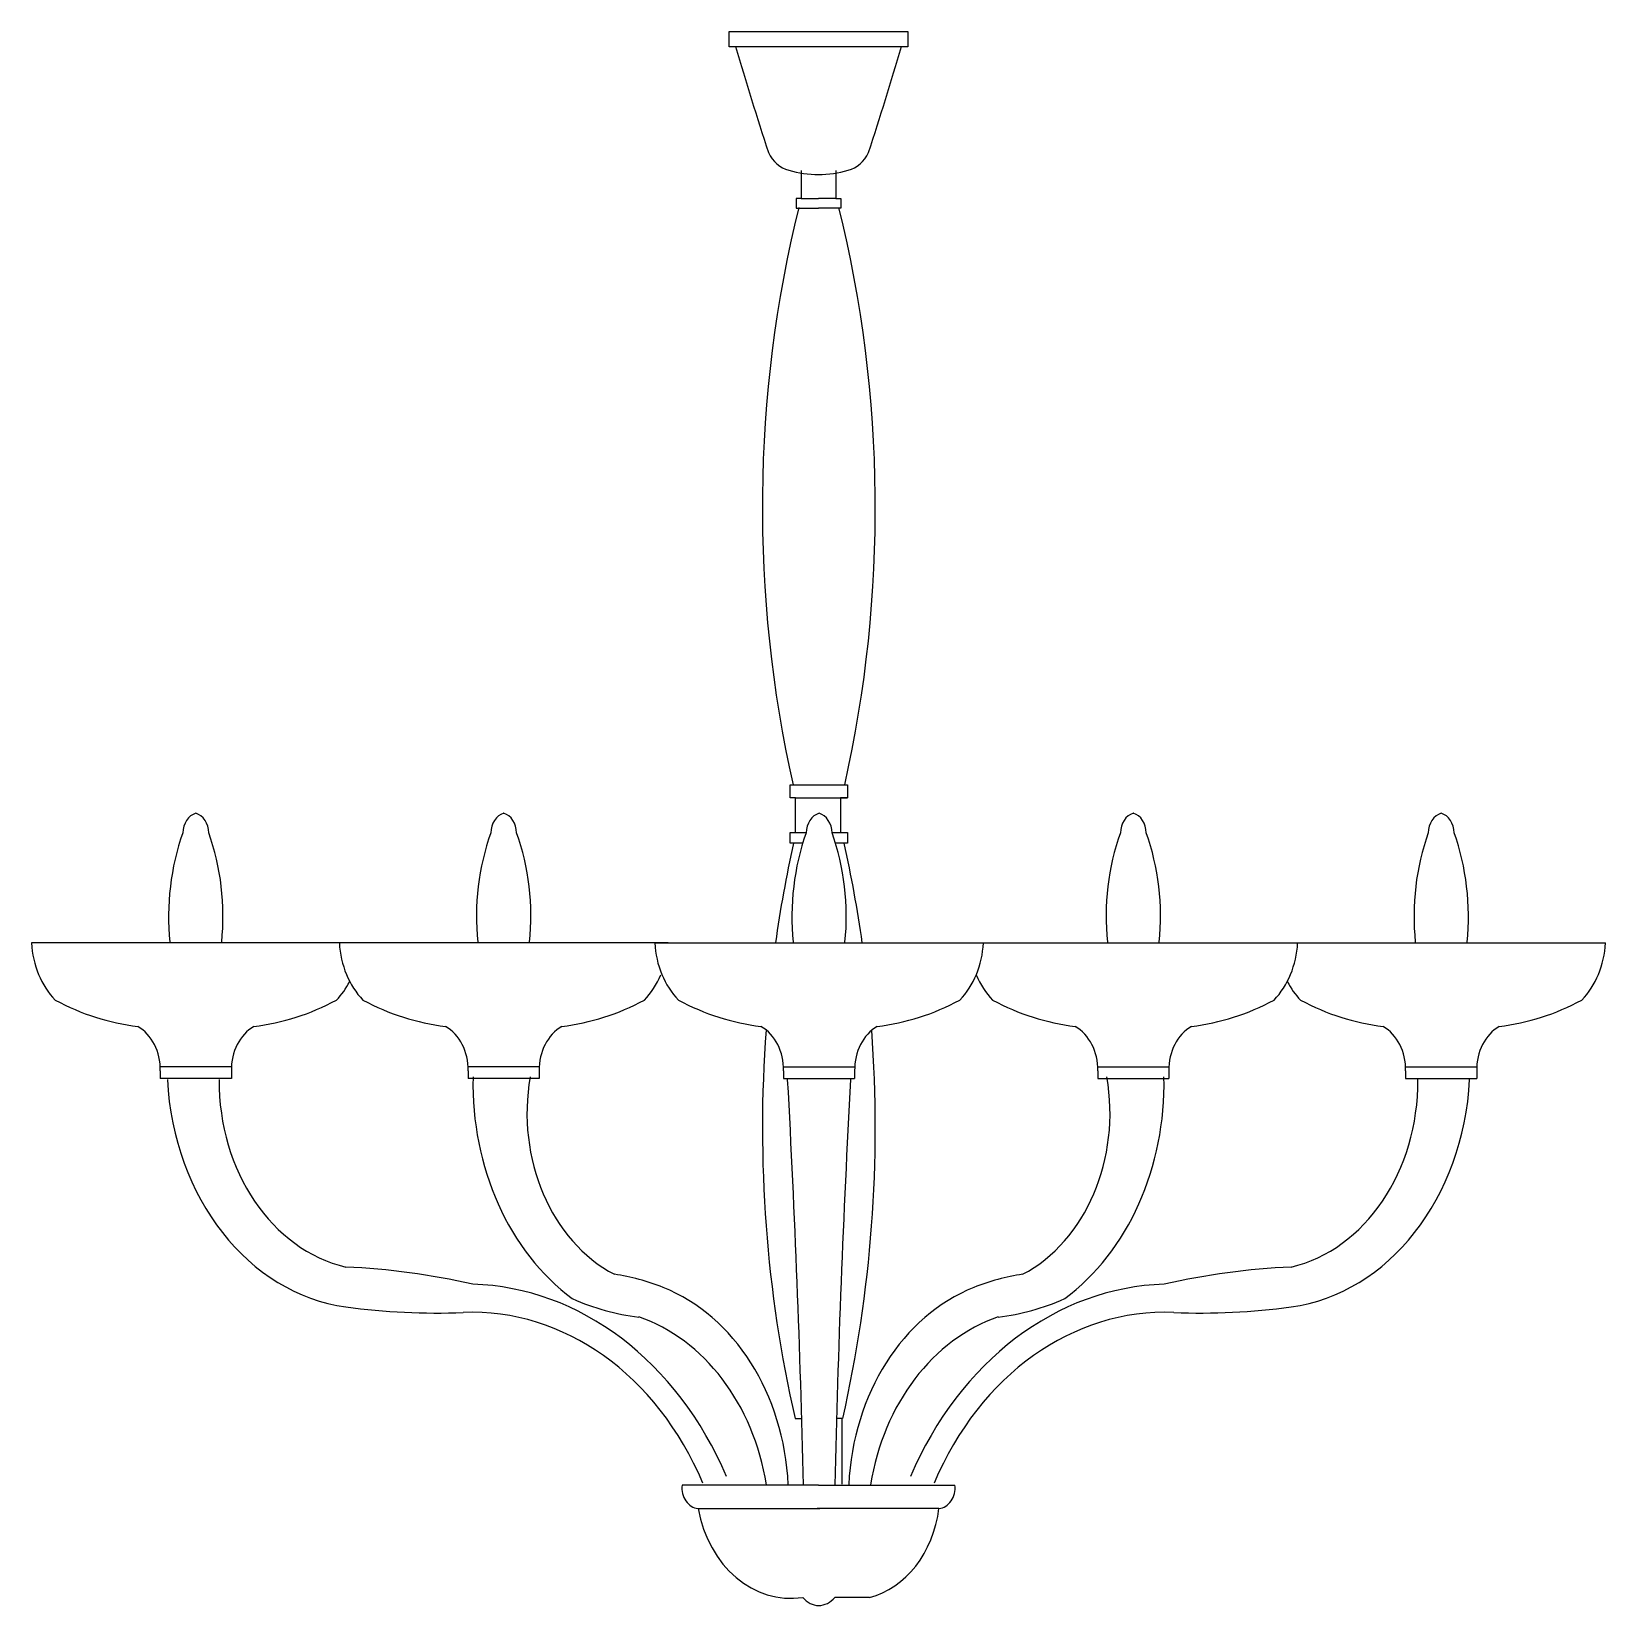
# Model space of a CAD drawing. Header units: millimetres. Extents: x 0 to 400, y 0 to 400.
import ezdxf

# ---------------------------------------------------------------- set-up
doc = ezdxf.new("R2010")
doc.units = ezdxf.units.MM
doc.layers.add('Furniture_家具立面', color=255, linetype='Continuous')

msp = doc.modelspace()

# ---------------------------------------------------------------- linework, layer by layer
at = {"layer": 'Furniture_家具立面'}
for p, q in [((177.3, 400, 0), (222.7, 400, 0)), ((177.3, 396.13, 0), (177.3, 400, 0)), ((222.7, 400, 0), (222.7, 396.13, 0)), ((222.7, 396.13, 0), (177.3, 396.13, 0)), ((195.63, 364.64, 0), (195.63, 357.52, 0)), ((204.37, 364.64, 0), (204.37, 357.52, 0)), ((195.63, 357.52, 0), (194.32, 357.52, 0)), ((194.32, 357.52, 0), (194.32, 355.14, 0)), ((195.63, 357.52, 0), (200, 357.52, 0)), ((204.37, 357.52, 0), (200, 357.52, 0)), ((204.37, 357.52, 0), (205.68, 357.52, 0)), ((205.68, 357.52, 0), (205.68, 355.14, 0)), ((194.32, 355.14, 0), (200, 355.14, 0)), ((205.68, 355.14, 0), (200, 355.14, 0)), ((192.82, 205.28, 0), (192.82, 208.59, 0)), ((192.82, 208.59, 0), (196, 208.59, 0)), ((193.27, 208.59, 0), (207.36, 208.59, 0)), ((207.36, 208.59, 0), (207.36, 205.28, 0)), ((194.18, 205.28, 0), (192.82, 205.28, 0)), ((194.18, 205.28, 0), (207.36, 205.28, 0)), ((194.18, 196.48, 0), (194.18, 205.28, 0)), ((207.36, 205.28, 0), (205.55, 205.28, 0)), ((205.55, 205.28, 0), (205.55, 196.48, 0)), ((192.82, 193.73, 0), (192.82, 196.48, 0)), ((192.82, 196.48, 0), (194.18, 196.48, 0)), ((194.18, 196.48, 0), (196.87, 196.48, 0)), ((203.44, 196.48, 0), (205.55, 196.48, 0)), ((205.55, 196.48, 0), (207.36, 196.48, 0)), ((207.36, 196.48, 0), (207.36, 193.73, 0)), ((196, 193.73, 0), (192.82, 193.73, 0)), ((207.36, 193.73, 0), (204.31, 193.73, 0)), ((83.52, 168.37, 0), (0, 168.37, 0)), ((161.76, 168.37, 0), (78.23, 168.37, 0)), ((158.39, 168.37, 0), (241.91, 168.37, 0)), ((238.24, 168.37, 0), (321.77, 168.37, 0)), ((316.48, 168.37, 0), (400, 168.37, 0)), ((50.79, 136.91, 0), (32.73, 136.91, 0)), ((129.03, 136.91, 0), (110.96, 136.91, 0)), ((191.12, 136.91, 0), (209.19, 136.91, 0)), ((270.97, 136.91, 0), (289.04, 136.91, 0)), ((349.21, 136.91, 0), (367.27, 136.91, 0)), ((32.73, 135.91, 0), (32.73, 133.92, 0)), ((50.79, 133.92, 0), (32.73, 133.92, 0)), ((50.79, 135.91, 0), (50.79, 133.92, 0)), ((110.96, 135.91, 0), (110.96, 133.92, 0)), ((129.03, 133.92, 0), (110.96, 133.92, 0)), ((129.03, 135.91, 0), (129.03, 133.92, 0)), ((191.12, 135.91, 0), (191.12, 133.92, 0)), ((191.12, 133.92, 0), (209.19, 133.92, 0)), ((209.19, 135.91, 0), (209.19, 133.92, 0)), ((270.97, 135.91, 0), (270.97, 133.92, 0)), ((270.97, 133.92, 0), (289.04, 133.92, 0)), ((289.04, 135.91, 0), (289.04, 133.92, 0)), ((349.21, 135.91, 0), (349.21, 133.92, 0)), ((349.21, 133.92, 0), (367.27, 133.92, 0)), ((367.27, 135.91, 0), (367.27, 133.92, 0)), ((194.03, 47.52, 0), (195.73, 47.52, 0)), ((205.97, 47.52, 0), (204.58, 47.52, 0)), ((205.97, 47.52, 0), (205.97, 30.82, 0)), ((200, 30.61, 0), (165.32, 30.61, 0)), ((200, 30.61, 0), (234.68, 30.61, 0)), ((169.38, 24.68, 0), (200.33, 24.68, 0)), ((230.62, 24.68, 0), (199.67, 24.68, 0)), ((212.94, 2.07, 0), (204.12, 2.07, 0))]:
    msp.add_line(p, q, dxfattribs=at)
for centre, major_axis, start_param, end_param in [((819.48, 671.32, 0), (0, 823.42), 1.911441, 1.94637), ((-419.48, 671.32, 0), (0, 823.42), 4.336815, 4.371745), ((193.99, 373.99, 0), (0, 9.42), 2.093755, 2.942433), ((206.01, 373.99, 0), (0, 9.42), 3.340752, 4.18943), ((200, 402.54, 0), (0, 38.88), 2.904124, 3.379061), ((405.68, 278.85, 0), (0, 266.49), 1.279952, 1.837609), ((-5.5, 278.85, 0), (0, 266.49), 4.445577, 5.003234), ((42.75, 196.29, 0), (0, 5.18), 0.234294, 1.556739), ((40.77, 196.29, 0), (0, 5.18), -1.556739, -0.234294), ((120.99, 196.29, 0), (0, 5.18), 0.234294, 1.556739), ((119, 196.29, 0), (0, 5.18), -1.556739, -0.234294), ((201.15, 196.29, 0), (0, 5.18), 0.234294, 1.556739), ((199.16, 196.29, 0), (0, 5.18), -1.556739, -0.234294), ((281, 196.29, 0), (0, 5.18), 0.234294, 1.556739), ((279.01, 196.29, 0), (0, 5.18), -1.556739, -0.234294), ((359.23, 196.29, 0), (0, 5.18), 0.234294, 1.556739), ((357.25, 196.29, 0), (0, 5.18), -1.556739, -0.234294), ((79.07, 175.13, 0), (0, 53.58), 1.163322, 1.694167), ((4.45, 175.13, 0), (0, 53.58), 4.589018, 5.119864), ((157.31, 175.13, 0), (0, 53.58), 1.163322, 1.694167), ((82.68, 175.13, 0), (0, 53.58), 4.589018, 5.119864), ((237.47, 175.13, 0), (0, 53.58), 1.163322, 1.694167), ((162.84, 175.13, 0), (0, 53.58), 4.589018, 5.119864), ((317.32, 175.13, 0), (0, 53.58), 1.163322, 1.694167), ((242.69, 175.13, 0), (0, 53.58), 4.589018, 5.119864), ((395.55, 175.13, 0), (0, 53.58), 1.163322, 1.694167), ((320.93, 175.13, 0), (0, 53.58), 4.589018, 5.119864), ((414.75, 121.44, 0), (0, 277.46), 1.307201, 1.400811), ((-14.57, 121.44, 0), (0, 277.46), -1.400811, -1.307201), ((17.22, 169.74, 0), (0, 20.9), 1.636094, 2.433678), ((95.45, 169.74, 0), (0, 20.9), 1.636094, 2.433678), ((175.61, 169.74, 0), (0, 20.9), 1.636094, 2.433678), ((224.7, 169.74, 0), (0, 20.9), 3.849507, 4.647091), ((304.55, 169.74, 0), (0, 20.9), 3.849507, 4.647091), ((382.78, 169.74, 0), (0, 20.9), 3.849507, 4.647091), ((144.54, 169.74, 0), (0, 20.9), 3.849507, 4.242333), ((255.46, 169.74, 0), (0, 20.9), 2.040853, 2.433678), ((66.3, 169.74, 0), (0, 20.9), 3.849507, 4.147603), ((333.7, 169.74, 0), (0, 20.9), 2.135582, 2.433678), ((33.97, 230.61, 0), (0, 83.9), 2.725814, 3.040662), ((49.55, 230.61, 0), (0, 83.9), 3.242523, 3.557371), ((112.2, 230.61, 0), (0, 83.9), 2.725814, 3.040662), ((127.79, 230.61, 0), (0, 83.9), 3.242523, 3.557371), ((192.36, 230.61, 0), (0, 83.9), 2.725814, 3.040662), ((207.95, 230.61, 0), (0, 83.9), 3.242523, 3.557371), ((272.21, 230.61, 0), (0, 83.9), 2.725814, 3.040662), ((287.8, 230.61, 0), (0, 83.9), 3.242523, 3.557371), ((350.45, 230.61, 0), (0, 83.9), 2.725814, 3.040662), ((366.03, 230.61, 0), (0, 83.9), 3.242523, 3.557371), ((22.83, 136.24, 0), (0, 12), 4.684688, 5.849432), ((60.69, 136.24, 0), (0, 12), 0.433754, 1.598497), ((101.06, 136.24, 0), (0, 12), 4.684688, 5.849432), ((138.93, 136.24, 0), (0, 12), 0.433754, 1.598497), ((414.75, 121.44, 0), (0, 277.46), 1.481191, 1.840465), ((181.22, 136.24, 0), (0, 12), 4.684688, 5.849432), ((-14.57, 121.44, 0), (0, 277.46), 4.442721, 4.801641), ((219.09, 136.24, 0), (0, 12), 0.433754, 1.598497), ((261.07, 136.24, 0), (0, 12), 4.684688, 5.849432), ((298.94, 136.24, 0), (0, 12), 0.433754, 1.598497), ((339.31, 136.24, 0), (0, 12), 4.684688, 5.849432), ((377.17, 136.24, 0), (0, 12), 0.433754, 1.598497), ((85.56, 137.45, 0), (0, 61.93), 1.631759, 3.030465), ((87.41, 133.29, 0), (0, 48.14), 1.562763, 2.951373), ((165, 132.58, 0), (0, 63.99), 1.543672, 2.592585), ((162.74, 125.12, 0), (0, 44.61), 1.363096, 2.733183), ((-1958.74, -40.29, 0), (0, 2611.92), -1.543646, -1.504141), ((2359.05, -40.29, 0), (0, 2611.92), 1.504141, 1.543646), ((237.26, 125.12, 0), (0, 44.61), 3.550002, 4.920089), ((235, 132.58, 0), (0, 63.99), 3.6906, 4.739514), ((312.59, 133.29, 0), (0, 48.14), 3.331813, 4.720422), ((314.44, 137.45, 0), (0, 61.93), 3.252721, 4.651427), ((72.44, -171.28, 0), (0, 257.45), -0.187853, -0.035086), ((140.35, 6.18, 0), (0, 78.55), -0.316782, -0.120088), ((259.65, 6.18, 0), (0, 78.55), 0.120088, 0.316782), ((327.56, -171.28, 0), (0, 257.45), 0.035086, 0.187853), ((110.39, -8.65, 0), (0, 90.31), -1.094633, -0.02325), ((146.14, 27.59, 0), (0, 56.02), -1.515576, -0.316782), ((253.86, 27.59, 0), (0, 56.02), 0.316782, 1.515576), ((289.61, -8.65, 0), (0, 90.31), 0.02325, 1.094633), ((160.46, 152.99, 0), (0, 80.02), 2.785581, 3.048335), ((239.54, 152.99, 0), (0, 80.02), 3.23485, 3.497604), ((103.17, 328.62, 0), (0, 254.29), 3.030465, 3.172851), ((112.03, -5.22, 0), (0, 79.73), -1.097404, 0.034923), ((142.04, 20.13, 0), (0, 55.23), -1.378517, -0.272516), ((257.96, 20.13, 0), (0, 55.23), 0.272516, 1.378517), ((287.97, -5.22, 0), (0, 79.73), -0.034923, 1.097404), ((296.83, 328.62, 0), (0, 254.29), 3.110334, 3.252721), ((169.66, 29.96, 0), (0, 5.3), 1.449334, 3.077599), ((230.34, 29.96, 0), (0, 5.3), 3.205587, 4.833852), ((192.9, 31.02, 0), (0, 29.19), 1.789666, 3.26981), ((208.32, 28.81, 0), (0, 27.33), 3.348004, 4.560505), ((200.05, 6.92, 0), (0, 6.92), 2.34858, 3.934605)]:
    msp.add_ellipse(centre, major_axis=major_axis, ratio=0.825327, start_param=start_param, end_param=end_param, dxfattribs=at)

doc.saveas('drawing.dxf')
